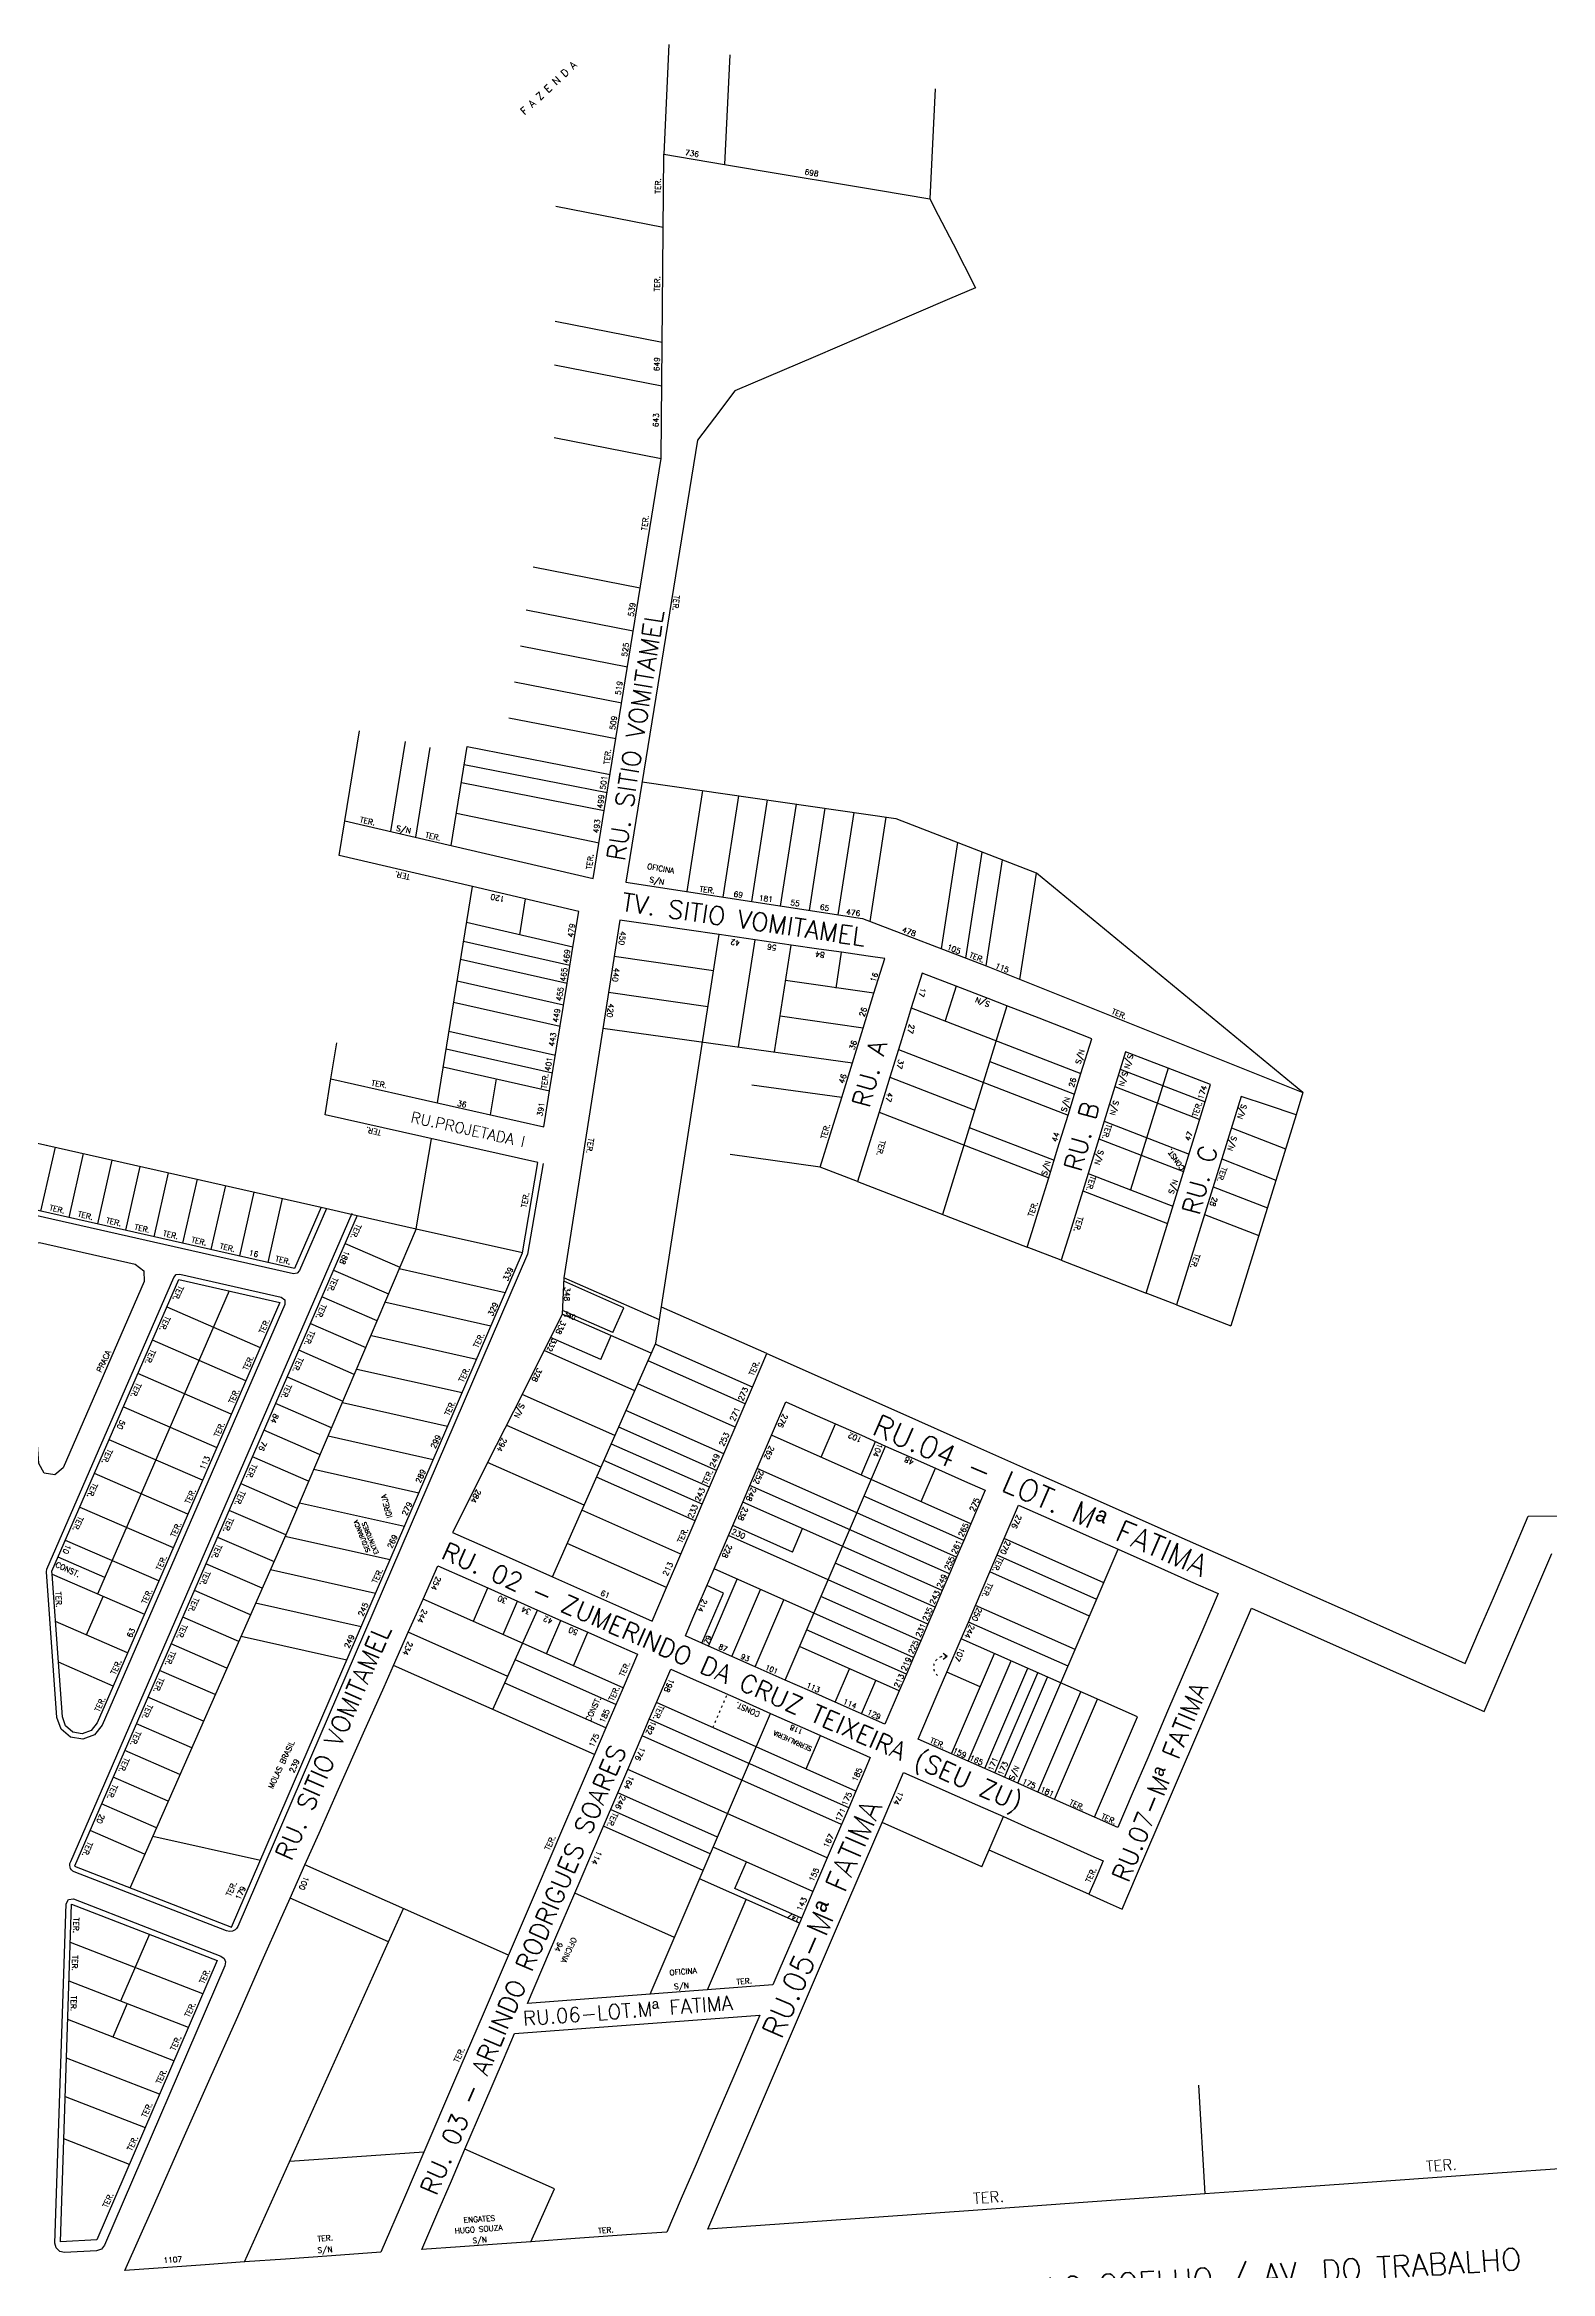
# Model space of a CAD drawing. Extents: x 714896 to 749292, y 8417558 to 8447149.
# Drawn here: x 739882 to 740296, y 8428000 to 8428612 of the extents above; entities that cross this region are included whole.
import ezdxf

# ---------------------------------------------------------------- set-up
doc = ezdxf.new("R2010")
doc.units = 0
doc.header["$MEASUREMENT"] = 0
doc.linetypes.add('ACAD_ISO03W100', pattern=[30, 12, -18])
for name, color, linetype in [('LOTE', 7, 'CONTINUOUS'), ('MEIO_FIO', 24, 'CONTINUOUS'), ('NUM-PORTA', 7, 'CONTINUOUS'), ('QUADRA', 6, 'CONTINUOUS'), ('TEXTO', 7, 'CONTINUOUS'), ('TEXTODERUA', 3, 'CONTINUOUS')]:
    doc.layers.add(name, color=color, linetype=linetype)
doc.styles.add('ROMANS', font='ROMANS.SHX', dxfattribs={"height": 1.5})

msp = doc.modelspace()

# ---------------------------------------------------------------- linework, layer by layer
at = {"layer": 'LOTE', "color": 7}
for p, q in [((740053.22, 8428612.13), (740051.83, 8428581.95)), ((740069.98, 8428609.34), (740068.59, 8428579.16)), ((740126.41, 8428599.93), (740125.02, 8428569.75)), ((740022.22, 8428567.7), (740051.66, 8428561.95)), ((740021.96, 8428536.06), (740051.4, 8428530.31)), ((740021.86, 8428524.06), (740051.3, 8428518.31)), ((740021.69, 8428504.06), (740051.14, 8428498.31)), ((740015.95, 8428468.52), (740045.39, 8428462.77)), ((740014.03, 8428456.67), (740043.48, 8428450.93)), ((740012.44, 8428446.8), (740041.88, 8428441.06)), ((740010.84, 8428436.93), (740040.29, 8428431.18)), ((740009.25, 8428427.06), (740038.69, 8428421.31)), ((739997.84, 8428419.1), (740037.1, 8428411.44)), ((739997.04, 8428414.16), (740036.3, 8428406.5)), ((739996.24, 8428409.23), (740035.5, 8428401.57)), ((739994.91, 8428400.85), (740034.07, 8428392.68)), ((739996.81, 8428365.6), (740026.08, 8428359)), ((739996.01, 8428360.66), (740025.28, 8428354.07)), ((739995.06, 8428354.74), (740024.32, 8428348.14)), ((739994.1, 8428348.82), (740023.36, 8428342.22)), ((739992.82, 8428340.92), (740022.09, 8428334.32)), ((739992.02, 8428335.98), (740021.29, 8428329.39)), ((739991.23, 8428331.05), (740020.49, 8428324.45)), ((739967.63, 8428290.21), (739983.8, 8428286.55)), ((739983.8, 8428286.55), (740013, 8428280)), ((739979.13, 8428275.59), (740008.29, 8428269.05)), ((739975.46, 8428266.34), (740004.33, 8428259.86)), ((739971.5, 8428257.16), (740000.37, 8428250.68)), ((739967.54, 8428247.97), (739996.41, 8428241.5)), ((739963.58, 8428238.79), (739992.46, 8428232.31)), ((739959.62, 8428229.61), (739988.5, 8428223.13)), ((739955.67, 8428220.42), (739984.54, 8428213.95)), ((739951.71, 8428211.24), (739980.58, 8428204.76)), ((739947.75, 8428202.06), (739976.62, 8428195.58)), ((739943.79, 8428192.87), (739972.67, 8428186.4)), ((739939.66, 8428183.73), (739968.71, 8428177.21)), ((739935.7, 8428174.55), (739964.75, 8428168.03)), ((739911.41, 8428119.57), (739941, 8428112.93)), ((740198.8, 8428051.12), (740200.53, 8428021.17))]:
    msp.add_line(p, q, dxfattribs=at)
for points in [[(739964.2, 8428398.74), (739968.19, 8428423.42)], [(739976.86, 8428395.79), (739980.85, 8428420.47)], [(739983.68, 8428394.2), (739987.66, 8428418.88)], [(739993.41, 8428391.92), (739997.84, 8428419.1)], [(740045.94, 8428409.45), (740115.61, 8428399.37)], [(740058.27, 8428379.23), (740062.58, 8428407.04)], [(740068.16, 8428377.71), (740072.48, 8428405.61)], [(740076.06, 8428376.49), (740080.4, 8428404.47)], [(740083.97, 8428375.27), (740088.32, 8428403.32)], [(740091.88, 8428374.06), (740096.24, 8428402.17)], [(740099.78, 8428372.84), (740104.15, 8428401.03)], [(740108.56, 8428371.01), (740113.02, 8428399.74)], [(740115.61, 8428399.37), (740154.21, 8428384.37)], [(740128.18, 8428363.51), (740132.71, 8428392.77)], [(740134.87, 8428360.95), (740139.39, 8428390.13)], [(740140.47, 8428358.81), (740144.99, 8428387.95)], [(740149.75, 8428355.1), (740154.28, 8428384.31)], [(740227.53, 8428323.99), (740154.28, 8428384.31)], [(739989.65, 8428321.17), (739999.25, 8428380.63)], [(740012.27, 8428367.35), (740013.86, 8428377.22)], [(740026.87, 8428363.94), (739997.66, 8428370.76)], [(740049.65, 8428255.09), (740067.06, 8428367.42)], [(740072.39, 8428336.54), (740076.95, 8428365.99)], [(740082.3, 8428335.16), (740086.85, 8428364.56)], [(740038.24, 8428361.49), (740065.53, 8428357.54)], [(740099.19, 8428352.74), (740100.71, 8428362.55)], [(740036.69, 8428351.61), (740063.99, 8428347.66)], [(740109.63, 8428351.28), (740085.34, 8428354.79)], [(740132.17, 8428353.25), (740129.22, 8428343.7)], [(740106.68, 8428341.72), (740083.83, 8428345.03)], [(740119.89, 8428347.31), (740166.52, 8428329.26)], [(740146.16, 8428347.84), (740128.45, 8428290.51)], [(740035.15, 8428341.74), (740103.73, 8428332.17)], [(739960.37, 8428327.77), (739961.96, 8428337.65)], [(740116.35, 8428335.84), (740162.98, 8428317.79)], [(740141.43, 8428332.55), (740164.75, 8428323.52)], [(740004.26, 8428317.88), (740005.86, 8428327.75)], [(740100.78, 8428322.61), (740076.02, 8428326.07)], [(740113.99, 8428328.2), (740137.3, 8428319.17)], [(740177.32, 8428330.42), (740200.63, 8428321.4)], [(740190.45, 8428330.69), (740180.13, 8428297.25)], [(740175.85, 8428325.65), (740199.16, 8428316.62)], [(740111.04, 8428318.64), (740157.67, 8428300.59)], [(740135.83, 8428314.39), (740159.14, 8428305.37)], [(740172.89, 8428316.09), (740196.21, 8428307.07)], [(740225.65, 8428317.88), (740207.72, 8428259.82)], [(740207.85, 8428314.33), (740222.77, 8428308.55)], [(739884.55, 8428308.98), (739880.59, 8428291.42)], [(739983.8, 8428286.55), (739988.02, 8428311.31)], [(740171.42, 8428311.31), (740194.73, 8428302.29)], [(739888.39, 8428289.66), (739892.36, 8428307.22)], [(739900.16, 8428305.45), (739896.19, 8428287.9)], [(739904, 8428286.13), (739907.96, 8428303.69)], [(739911.8, 8428284.37), (739915.77, 8428301.93)], [(740094.88, 8428303.5), (740070.12, 8428306.96)], [(740168.47, 8428301.76), (740191.78, 8428292.74)], [(740205.19, 8428305.73), (740220.11, 8428299.95)], [(739923.57, 8428300.16), (739919.6, 8428282.6)], [(739931.37, 8428298.4), (739927.41, 8428280.84)], [(739939.18, 8428296.63), (739935.21, 8428279.08)], [(740105.14, 8428299.53), (740151.77, 8428281.48)], [(740166.99, 8428296.98), (740190.31, 8428287.96)], [(740202.83, 8428298.09), (740217.75, 8428292.31)], [(739946.98, 8428294.87), (739943.01, 8428277.31)], [(740200.47, 8428290.44), (740215.39, 8428284.67)], [(739983.8, 8428286.55), (739947.98, 8428202.36), (739905.17, 8428105.44)], [(739964.28, 8428282.51), (739979.3, 8428275.98)], [(740161.09, 8428277.87), (740184.41, 8428268.85)], [(739961.09, 8428275.17), (739976.18, 8428268.62)], [(740040.84, 8428264.84), (740024.38, 8428272.1)], [(740050.64, 8428261.53), (740024.43, 8428273.1)], [(739932.45, 8428269.45), (739896.25, 8428186.12)], [(739915.28, 8428265.08), (739940.97, 8428253.92)], [(739973.05, 8428261.25), (739957.91, 8428267.83)], [(740037.82, 8428258.01), (740040.84, 8428264.84)], [(740080.17, 8428252.23), (740051.19, 8428265.02)], [(740192.8, 8428265.6), (740207.72, 8428259.82)], [(739954.72, 8428260.49), (739969.93, 8428253.89)], [(740048.42, 8428252.31), (740023.95, 8428263.11)], [(740037.82, 8428258.01), (740024, 8428264.11)], [(739936.98, 8428244.75), (739911.3, 8428255.91)], [(739966.8, 8428246.52), (739951.53, 8428253.15)], [(740043.87, 8428242.03), (740018.95, 8428253.06)], [(740034.52, 8428250.56), (740020.74, 8428256.66)], [(740021.23, 8428190.87), (740049.65, 8428255.09)], [(740034.52, 8428250.56), (740037.44, 8428257.16)], [(740076.23, 8428243.04), (740049.53, 8428254.82)], [(739933, 8428235.58), (739907.32, 8428246.73)], [(740074.26, 8428238.44), (740047.56, 8428250.22)], [(739948.35, 8428245.82), (739963.67, 8428239.16)], [(740038.42, 8428229.71), (740012.95, 8428240.98)], [(740071.5, 8428232.01), (740044.71, 8428243.87)], [(739903.33, 8428237.56), (739929.01, 8428226.41)], [(739960.54, 8428231.8), (739945.16, 8428238.48)], [(740068.35, 8428224.65), (740041.45, 8428236.56)], [(739925.11, 8428217.41), (739899.42, 8428228.56)], [(739957.28, 8428224.49), (739941.97, 8428231.14)], [(740034.58, 8428221.03), (740008.7, 8428232.48)], [(740066.38, 8428220.06), (740039.48, 8428231.97)], [(740136.27, 8428205.45), (740081.43, 8428229.79)], [(740095.14, 8428223.71), (740099.08, 8428232.9)], [(740106.11, 8428218.84), (740110.05, 8428228.03)], [(739954.2, 8428217.11), (739938.79, 8428223.8)], [(740029.93, 8428210.53), (740003.44, 8428222.26)], [(740062.44, 8428210.87), (740035.38, 8428222.84)], [(740064.41, 8428215.46), (740037.51, 8428227.37)], [(740085.22, 8428162.47), (740112.79, 8428226.81)], [(739921.05, 8428208.06), (739895.36, 8428219.22)], [(739935.6, 8428216.47), (739951.13, 8428209.72)], [(740060.47, 8428206.27), (740033.36, 8428218.28)], [(740130.36, 8428191.67), (740075.52, 8428216)], [(740132.33, 8428196.26), (740077.49, 8428220.6)], [(740122.56, 8428211.54), (740126.5, 8428220.73)], [(739891.38, 8428210.05), (739917.06, 8428198.89)], [(740128.39, 8428187.07), (740073.55, 8428211.41)], [(740134.3, 8428200.86), (740106.88, 8428213.03)], [(739947.98, 8428202.36), (739932.41, 8428209.13)], [(740056.53, 8428197.08), (740029.32, 8428209.15)], [(740087.25, 8428197.67), (740070.79, 8428204.97)], [(740087.25, 8428197.67), (740090, 8428204.11)], [(739913.08, 8428189.72), (739887.4, 8428200.87)], [(739929.22, 8428201.79), (739944.75, 8428195.05)], [(740052.59, 8428187.89), (740025.28, 8428200.01)], [(740124.45, 8428177.88), (740069.61, 8428202.22)], [(740172.83, 8428189.23), (740145.41, 8428201.4)], [(740149.2, 8428134.08), (740176.77, 8428198.42)], [(739883.76, 8428191.55), (739909.1, 8428180.55)], [(739898.25, 8428190.71), (739885.41, 8428196.29)], [(739941.51, 8428187.73), (739926.04, 8428194.45)], [(740120.52, 8428168.69), (740065.67, 8428193.02)], [(740126.42, 8428182.47), (740099, 8428194.64)], [(740168.9, 8428180.04), (740141.47, 8428192.21)], [(740170.86, 8428184.63), (740143.44, 8428196.8)], [(739893.22, 8428174.9), (739897.81, 8428185.45)], [(739938.28, 8428180.41), (739922.85, 8428187.11)], [(739999.52, 8428178.62), (740003.46, 8428187.81)], [(740062.36, 8428172.61), (740068.27, 8428186.4)], [(740068.27, 8428186.4), (740063.7, 8428188.43)], [(740064.19, 8428171.8), (740072.07, 8428190.18)], [(740070.59, 8428168.96), (740078.47, 8428187.35)], [(740122.49, 8428173.28), (740095.06, 8428185.45)], [(739935.04, 8428173.1), (739919.66, 8428179.78)], [(740040.66, 8428160.36), (739985.7, 8428184.75)], [(740004.88, 8428154.36), (740017.17, 8428181.72)], [(740007.75, 8428174.97), (740011.69, 8428184.16)], [(740076.99, 8428166.12), (740084.87, 8428184.51)], [(740164.96, 8428170.85), (740137.53, 8428183.01)], [(739904.51, 8428170), (739884.69, 8428178.61)], [(740008.98, 8428163.48), (739981.64, 8428175.61)], [(740019.63, 8428169.69), (740023.57, 8428178.88)], [(740027.04, 8428166.4), (740030.98, 8428175.6)], [(740118.55, 8428164.09), (740091.12, 8428176.26)], [(740182.04, 8428152.33), (740133.6, 8428173.82)], [(740162.99, 8428166.25), (740135.56, 8428178.42)], [(739900.53, 8428160.83), (739885.49, 8428167.36)], [(739931.81, 8428165.78), (739916.48, 8428172.44)], [(740038.69, 8428155.77), (740011.03, 8428168.04)], [(740116.58, 8428159.5), (740089.16, 8428171.66)], [(740130.92, 8428142.19), (740142.74, 8428169.77)], [(740135.49, 8428140.16), (740147.31, 8428167.74)], [(739928.58, 8428158.46), (739913.29, 8428165.1)], [(740032.77, 8428141.98), (739977.58, 8428166.47)], [(740035.93, 8428149.33), (740008.16, 8428161.66)], [(740098.93, 8428156.39), (740102.87, 8428165.58)], [(740106.24, 8428153.14), (740110.18, 8428162.33)], [(740138.8, 8428160.57), (740129.66, 8428164.63)], [(740140.06, 8428138.14), (740151.88, 8428165.71)], [(740142.8, 8428136.92), (740154.62, 8428164.49)], [(740145.54, 8428135.7), (740157.36, 8428163.28)], [(739925.34, 8428151.14), (739910.1, 8428157.76)], [(740104.68, 8428131.95), (740049.84, 8428156.29)], [(740154.68, 8428131.65), (740166.5, 8428159.22)], [(740159.25, 8428129.62), (740171.07, 8428157.19)], [(739922.11, 8428143.83), (739906.92, 8428150.43)], [(740102.71, 8428127.36), (740047.87, 8428151.69)], [(740048.11, 8428076.1), (740081.2, 8428153.31)], [(740170.22, 8428124.75), (740182.04, 8428152.33)], [(739918.87, 8428136.51), (739903.73, 8428143.09)], [(740100.74, 8428122.76), (740045.9, 8428147.1)], [(740090.97, 8428138.04), (740094.91, 8428147.23)], [(740096.8, 8428113.57), (740041.96, 8428137.91)], [(739915.64, 8428129.19), (739900.54, 8428135.75)], [(740066.62, 8428119.3), (740039.2, 8428131.47)], [(739912.4, 8428121.88), (739897.35, 8428128.41)], [(740064.65, 8428114.71), (740037.23, 8428126.88)], [(740139.27, 8428111.13), (740145.18, 8428124.92)], [(739909.17, 8428114.56), (739894.17, 8428121.07)], [(740062.68, 8428110.11), (740035.26, 8428122.28)], [(740139.27, 8428111.13), (740111.85, 8428123.3)], [(740009.16, 8428086.82), (739953.23, 8428111.63)], [(740092.86, 8428104.38), (740065.44, 8428116.55)], [(740071.43, 8428105.14), (740074.58, 8428112.49)], [(740168.66, 8428103.56), (740141.24, 8428115.73)], [(740089.12, 8428095.65), (740061.7, 8428107.82)], [(739936.66, 8428002.48), (739980.3, 8428099.63)], [(739976.2, 8428090.5), (739949.18, 8428102.49)], [(740054.81, 8428091.73), (740027.39, 8428103.9)], [(740063.88, 8428077.29), (740074.53, 8428102.12)], [(740089.71, 8428097.03), (740071.43, 8428105.14)], [(739925.17, 8428076.18), (739888.76, 8428090.31)], [(739910.47, 8428092.61), (739902.55, 8428074.23)], [(739921.2, 8428066.99), (739888.41, 8428079.72)], [(739917.24, 8428057.8), (739888.06, 8428069.13)], [(739904.41, 8428073.51), (739900.45, 8428064.32)], [(739913.28, 8428048.61), (739887.71, 8428058.54)], [(739887.36, 8428047.95), (739909.32, 8428039.42)], [(739904.97, 8428029.32), (739886.98, 8428036.3)], [(739985.95, 8428032.71), (739949.06, 8428030.1)], [(740021.85, 8428022.58), (739997.22, 8428033.51)], [(740015.33, 8428008.05), (740021.85, 8428022.58)]]:
    msp.add_lwpolyline(points, dxfattribs=at)
at = {"layer": 'LOTE'}
for points in [[(740129.73, 8428168.91), (740128.68, 8428169.78)], [(740129.73, 8428168.91), (740128.68, 8428168.12)]]:
    msp.add_lwpolyline(points, dxfattribs=at)
at = {"layer": 'LOTE', "color": 7, "linetype": 'ACAD_ISO03W100', "ltscale": 0.05}
msp.add_lwpolyline([(740065.38, 8428149.39), (740069.32, 8428158.59)], dxfattribs=at)
at = {"layer": 'LOTE', "linetype": 'ACAD_ISO03W100', "ltscale": 0.05}
msp.add_arc((740128.98, 8428166.02), 2.98, 75.53027, 241.84451, dxfattribs=at)
at = {"layer": 'MEIO_FIO', "ltscale": 0.2}
for points in [[(739959.19, 8428292.11), (739951.78, 8428275.05), (739951.07, 8428274.3), (739950.07, 8428274.18), (739802.63, 8428307.5), (739801.57, 8428307.36), (739800.88, 8428306.55)], [(740018.69, 8428304.48), (740014.44, 8428279.52), (739934.79, 8428094.72), (739934.45, 8428094.18), (739934.04, 8428093.8), (739933.35, 8428093.44), (739932.51, 8428093.32), (739931.64, 8428093.52), (739889.8, 8428109.75), (739889.45, 8428109.95), (739889.07, 8428110.29), (739888.84, 8428110.63), (739888.67, 8428111.05), (739888.59, 8428111.58), (739888.64, 8428112.03), (739888.85, 8428112.58), (739966.25, 8428290.8)], [(739918.88, 8428274.05), (739946.68, 8428267.77), (739947.69, 8428266.97), (739947.72, 8428265.71), (739897.5, 8428150.09), (739895.36, 8428147.43), (739892.17, 8428146.21), (739888.8, 8428146.79), (739886.19, 8428148.99), (739885.06, 8428152.22), (739882.21, 8428192.27), (739882.33, 8428192.97), (739917.17, 8428273.19), (739917.87, 8428273.93), (739918.88, 8428274.05)], [(739889.65, 8428102.3), (739930.14, 8428086.59), (739931, 8428085.95), (739931.4, 8428084.96), (739931.25, 8428083.93), (739898.13, 8428007.08), (739897.28, 8428006.03), (739895.97, 8428005.57), (739887.17, 8428005.09), (739885.84, 8428005.38), (739884.86, 8428006.34), (739884.53, 8428007.66), (739887.61, 8428100.95), (739888.29, 8428102.16), (739889.65, 8428102.3)]]:
    msp.add_lwpolyline(points, dxfattribs=at)
at = {"layer": 'QUADRA'}
for points in [[(739806.52, 8428326.62), (739957.7, 8428292.45), (739967.63, 8428290.21), (739889.93, 8428111.31), (739933.09, 8428094.56), (740012.99, 8428279.95), (740017.22, 8428304.73), (739958.77, 8428317.9), (739958.77, 8428317.9), (739960.37, 8428327.77), (740018.9, 8428314.58), (740020.49, 8428324.45), (740025.28, 8428354.07), (740026.87, 8428363.94), (740028.47, 8428373.81), (739999.25, 8428380.63), (739962.65, 8428389.17), (739962.65, 8428389.17), (739964.2, 8428398.74), (740032.47, 8428382.81), (740051.14, 8428498.31), (740051.83, 8428581.95), (740068.59, 8428579.16), (740084.35, 8428576.53), (740102.04, 8428573.58), (740110.91, 8428572.1), (740125.02, 8428569.75), (740127.3, 8428565.26), (740131.35, 8428557.34), (740137.52, 8428545.24), (740130.4, 8428542.19), (740111.45, 8428534.06), (740093.54, 8428526.39), (740071.34, 8428516.88), (740065.77, 8428509.5), (740061.11, 8428503.34), (740041.47, 8428381.81), (740106.47, 8428371.81), (740140.47, 8428358.81), (740227.53, 8428323.99), (740225.65, 8428317.88), (740217.8, 8428320.5), (740210.5, 8428322.93), (740192.8, 8428265.6), (740184.41, 8428268.85), (740202.11, 8428326.18), (740190.45, 8428330.69), (740185.45, 8428332.62), (740178.8, 8428335.2), (740177.32, 8428330.42), (740175.85, 8428325.65), (740172.89, 8428316.09), (740171.42, 8428311.31), (740168.47, 8428301.76), (740166.99, 8428296.98), (740165.72, 8428292.86), (740163.51, 8428285.7), (740161.09, 8428277.87), (740151.77, 8428281.48), (740153.09, 8428285.77), (740155.23, 8428292.71), (740157.67, 8428300.59), (740160.11, 8428308.5), (740162.98, 8428317.79), (740164.75, 8428323.52), (740166.52, 8428329.26), (740169.47, 8428338.81), (740163.5, 8428341.12), (740154.99, 8428344.42), (740146.16, 8428347.84), (740140.97, 8428349.84), (740132.17, 8428353.25), (740122.84, 8428356.86), (740119.89, 8428347.31), (740118.84, 8428343.92), (740116.81, 8428337.34), (740113.99, 8428328.2), (740111.04, 8428318.64), (740108.96, 8428311.9), (740105.14, 8428299.53), (740094.88, 8428303.5), (740097.71, 8428312.67), (740100.78, 8428322.61), (740103.73, 8428332.17), (740106.68, 8428341.72), (740109.63, 8428351.28), (740112.58, 8428360.83), (740108.07, 8428361.49), (740100.71, 8428362.55), (740094.47, 8428363.45), (740086.85, 8428364.56), (740076.95, 8428365.99), (740067.06, 8428367.42), (740058.21, 8428368.7), (740047.51, 8428370.25), (740039.78, 8428371.37), (740039.78, 8428371.37), (740024.43, 8428273.1), (740023.95, 8428263.11), (740012.95, 8428240.98), (740003.44, 8428222.26), (739997.97, 8428211.38), (739993.81, 8428203.03), (740002.76, 8428199.06), (740012.87, 8428194.58), (740021.23, 8428190.87), (740031.14, 8428186.47), (740041.07, 8428182.06), (740048.65, 8428178.7), (740052.59, 8428187.89), (740056.53, 8428197.08), (740060.47, 8428206.27), (740062.44, 8428210.87), (740068.35, 8428224.65), (740072.29, 8428233.85), (740076.23, 8428243.04), (740076.23, 8428243.04), (740080.17, 8428252.23), (740095.7, 8428245.34), (740116.74, 8428236), (740136.42, 8428227.27), (740155.42, 8428218.84), (740171.79, 8428211.57), (740193.41, 8428201.98), (740211.06, 8428194.14), (740227.63, 8428186.79), (740240.84, 8428180.93), (740255.58, 8428174.39), (740265.19, 8428170.12), (740272.12, 8428167.05), (740276.07, 8428176.27), (740279.85, 8428185.09), (740284.92, 8428196.92), (740289.45, 8428207.5), (740339.31, 8428207.81)], [(740299.39, 8428028.17), (740280.98, 8428026.86), (740249.09, 8428024.61), (740224.49, 8428022.86), (740200.53, 8428021.17), (740168.38, 8428018.89), (740136.92, 8428016.66), (740104.42, 8428014.36), (740078.44, 8428012.52), (740063.94, 8428011.5), (740079.83, 8428048.59), (740100.18, 8428096.07), (740111.85, 8428123.3), (740117.76, 8428137.09), (740126.93, 8428133.02), (740138.07, 8428128.08), (740145.18, 8428124.92), (740152.1, 8428121.85), (740159.85, 8428118.41), (740170.09, 8428113.87), (740172.6, 8428112.75), (740170.66, 8428108.22), (740168.66, 8428103.56), (740173.75, 8428101.3), (740177.81, 8428099.5), (740181.74, 8428108.7), (740190.56, 8428129.18), (740201.39, 8428154.4), (740213.34, 8428182.2), (740241.59, 8428169.66), (740277.32, 8428153.8), (740284.93, 8428171.57), (740295.94, 8428197.25)]]:
    msp.add_lwpolyline(points, dxfattribs=at)
for points in [[(739950.4, 8428275.64), (739800.37, 8428309.55), (739806.52, 8428326.62), (739957.7, 8428292.45), (739950.4, 8428275.64)], [(739880.1, 8428221.98), (739876.03, 8428279.11), (739877.27, 8428282.04), (739880.29, 8428282.77), (739906.59, 8428276.83), (739908.93, 8428275.02), (739909.03, 8428272.02), (739886.8, 8428220.83), (739884.53, 8428218.85), (739881.59, 8428219.35), (739880.1, 8428221.98)], [(739918.55, 8428272.59), (739946.34, 8428266.31), (739900.53, 8428160.83), (739896.13, 8428150.69), (739894.49, 8428148.64), (739892.02, 8428147.71), (739889.44, 8428148.15), (739887.43, 8428149.84), (739886.56, 8428152.33), (739885.49, 8428167.36), (739883.76, 8428191.55), (739883.71, 8428192.37), (739918.55, 8428272.59)], [(740140.21, 8428214.64), (740136.27, 8428205.45), (740134.3, 8428200.86), (740132.33, 8428196.26), (740130.36, 8428191.67), (740128.39, 8428187.07), (740126.42, 8428182.47), (740124.45, 8428177.88), (740122.49, 8428173.28), (740120.52, 8428168.69), (740118.55, 8428164.09), (740116.58, 8428159.5), (740112.64, 8428150.3), (740098.93, 8428156.39), (740091.96, 8428159.48), (740085.22, 8428162.47), (740076.99, 8428166.12), (740070.59, 8428168.96), (740064.19, 8428171.8), (740057.79, 8428174.64), (740059.88, 8428179.5), (740063.33, 8428187.57), (740065.67, 8428193.02), (740069.61, 8428202.22), (740070.79, 8428204.97), (740073.55, 8428211.41), (740075.52, 8428216), (740077.49, 8428220.6), (740081.43, 8428229.79), (740085.37, 8428238.98), (740092.56, 8428235.79), (740099.08, 8428232.9), (740106.16, 8428229.76), (740112.79, 8428226.81), (740119.27, 8428223.94), (740126.5, 8428220.73), (740134.54, 8428217.16), (740140.21, 8428214.64)], [(740176.62, 8428121.91), (740170.22, 8428124.75), (740159.25, 8428129.62), (740154.68, 8428131.65), (740149.2, 8428134.08), (740140.06, 8428138.14), (740135.49, 8428140.16), (740130.92, 8428142.19), (740121.78, 8428146.25), (740124.64, 8428152.93), (740127.58, 8428159.78), (740129.66, 8428164.63), (740133.6, 8428173.82), (740135.56, 8428178.42), (740137.53, 8428183.01), (740141.47, 8428192.21), (740145.41, 8428201.4), (740149.35, 8428210.59), (740158.55, 8428206.51), (740168.81, 8428201.95), (740176.77, 8428198.42), (740186.85, 8428193.95), (740196.66, 8428189.6), (740204.19, 8428186.25), (740199.97, 8428176.4), (740196.36, 8428167.96), (740190.33, 8428153.9), (740184.85, 8428141.12), (740180.61, 8428131.22), (740176.62, 8428121.91)], [(739889.11, 8428100.9), (739929.13, 8428085.37), (739896.03, 8428008.58), (739886.04, 8428008.03), (739889.11, 8428100.9)]]:
    msp.add_lwpolyline(points, close=True, dxfattribs=at)
at = {"layer": 'QUADRA', "color": 6}
for points in [[(739974.13, 8428005.14), (739960.52, 8428004.17), (739947.9, 8428003.28), (739936.66, 8428002.48), (739925.8, 8428001.71), (739915.53, 8428000.99), (739903.74, 8428000.15), (739911.6, 8428017.85), (739919.81, 8428036.33), (739927.19, 8428052.98), (739934.38, 8428069.16), (739941.88, 8428086.06), (739946.36, 8428096.15), (739949.18, 8428102.49), (739953.23, 8428111.63), (739957.12, 8428120.39), (739962.47, 8428132.44), (739969.36, 8428147.96), (739974.98, 8428160.62), (739977.58, 8428166.47), (739981.64, 8428175.61), (739985.7, 8428184.75), (739989.75, 8428193.89), (739998.06, 8428190.21), (740003.46, 8428187.81), (740011.69, 8428184.16), (740017.17, 8428181.72), (740023.57, 8428178.88), (740030.98, 8428175.6), (740037.91, 8428172.52), (740044.6, 8428169.56), (740040.66, 8428160.36), (740035.93, 8428149.33), (740032.77, 8428141.98), (740024.31, 8428122.22), (740016.74, 8428104.57), (740009.06, 8428086.63), (740002.18, 8428070.57), (739994.38, 8428052.39), (739985.95, 8428032.71), (739980.58, 8428020.18), (739974.13, 8428005.14)], [(740014.39, 8428073.57), (740020.46, 8428087.74), (740027.39, 8428103.9), (740028.84, 8428107.29), (740035.26, 8428122.28), (740039.2, 8428131.47), (740041.96, 8428137.91), (740045.9, 8428147.1), (740047.87, 8428151.69), (740049.84, 8428156.29), (740053.78, 8428165.48), (740059.95, 8428162.74), (740067.04, 8428159.59), (740073.32, 8428156.81), (740081.2, 8428153.31), (740085.78, 8428151.28), (740090.59, 8428149.15), (740094.91, 8428147.23), (740099.23, 8428145.31), (740104.69, 8428142.89), (740108.62, 8428141.14), (740106.4, 8428135.96), (740104.68, 8428131.95), (740102.71, 8428127.36), (740100.74, 8428122.76), (740096.8, 8428113.57), (740092.86, 8428104.38), (740089.12, 8428095.65), (740083.77, 8428083.16), (740081.83, 8428078.64), (740014.39, 8428073.57)], [(740078.29, 8428070.37), (740076.27, 8428065.66), (740071.07, 8428053.54), (740066.46, 8428042.76), (740060.72, 8428029.37), (740056.66, 8428019.91), (740052.72, 8428010.7), (740052.72, 8428010.7), (740041.57, 8428009.91), (740035.19, 8428009.46), (740027.46, 8428008.91), (740015.33, 8428008.05), (740006.02, 8428007.39), (739995.9, 8428006.68), (739985.4, 8428005.93), (739989.77, 8428016.14), (739993.49, 8428024.82), (739997.22, 8428033.51), (740002.4, 8428045.59), (740007.79, 8428058.17), (740010.84, 8428065.29), (740078.29, 8428070.37)]]:
    msp.add_lwpolyline(points, close=True, dxfattribs=at)

# ---------------------------------------------------------------- texts
at = {"layer": 'NUM-PORTA', "color": 7, "style": 'ROMANS'}
for s, height, rotation, p in [('736', 1.5, 350.7256, (740057.57, 8428581.78)), ('698', 1.5, 350.7256, (740090.48, 8428576.44)), ('649', 1.5, 88.19527, (740050.65, 8428522.29)), ('643', 1.5, 88.19527, (740050.38, 8428506.91)), ('539', 1.5, 81.63582, (740043.53, 8428454.78)), ('525', 1.5, 81.63582, (740041.75, 8428443.76)), ('519', 1.5, 81.63582, (740040, 8428433.21)), ('509', 1.5, 81.63582, (740038.45, 8428423.65)), ('501', 1.5, 81.63582, (740035.79, 8428407.18)), ('S/N', 1.5, 348.57416, (740047.8, 8428381.9)), ('120', 1.5, 168.21294, (740008.21, 8428377.81)), ('69', 1.5, 353.06205, (740070.97, 8428377.86)), ('181', 1.5, 353.06205, (740077.92, 8428376.79)), ('55', 1.5, 351.00956, (740086.58, 8428375.56)), ('65', 1.5, 351.00956, (740094.66, 8428374.31)), ('476', 1.5, 353.06205, (740101.92, 8428372.95)), ('478', 1.5, 340.61244, (740117.21, 8428368.16)), ('450', 1.5, 263.06205, (740039.92, 8428368.45)), ('42', 1.5, 171, (740072.88, 8428365.8)), ('56', 1.5, 171, (740082.93, 8428364.49)), ('84', 1.5, 171, (740096.18, 8428362.47)), ('105', 1.5, 338.46979, (740129.53, 8428363.44)), ('440', 1.5, 263.06205, (740038.18, 8428358.35)), ('16', 1.5, 71.03088, (740109.97, 8428354.24)), ('115', 1.5, 338.46979, (740142.78, 8428358.29)), ('17', 1.5, 256.25951, (740122.45, 8428352.96)), ('420', 1.5, 262.10546, (740036.71, 8428348.58)), ('26', 1.5, 71.68401, (740106.93, 8428344.71)), ('S/N', 1.5, 159.25402, (740141.66, 8428348.85)), ('36', 1.5, 72.16825, (740104.22, 8428335.61)), ('27', 1.5, 256.25951, (740119.37, 8428342.91)), ('37', 1.5, 256.25951, (740116.38, 8428333.21)), ('46', 1.5, 72.16825, (740101.36, 8428326.34)), ('47', 1.5, 256.68878, (740113.38, 8428324.15)), ('348', 1.5, 267.75986, (740024.61, 8428270.53)), ('338', 1.5, 245, (740023.69, 8428261.45)), ('340', 1.3, 336.84548, (740024.22, 8428262.73)), ('332', 1.4, 245, (740021.21, 8428256.47)), ('328', 1.5, 245, (740017.14, 8428248.4)), ('273', 1.5, 65.91997, (740073.56, 8428239.05)), ('S/N', 1.5, 245, (740012.35, 8428238.71)), ('271', 1.5, 64.73827, (740071.26, 8428233.49)), ('276', 1.5, 245.16945, (740084.69, 8428235.8)), ('294', 1.5, 245, (740007.47, 8428229.21)), ('253', 1.5, 64.73827, (740068.32, 8428226.61)), ('102', 1.5, 156.73421, (740106.45, 8428229.08)), ('249', 1.5, 65.91997, (740065.73, 8428220.78)), ('262', 1.5, 245.16945, (740080.95, 8428227.04)), ('104', 1.5, 246.73421, (740110.72, 8428227.73)), ('252', 1.5, 245.16945, (740078.05, 8428220.27)), ('284', 1.5, 242.12282, (740000.44, 8428215.07)), ('233', 1.5, 65.91997, (740059.74, 8428206.8)), ('243', 1.5, 65.91997, (740061.71, 8428211.41)), ('238', 1.5, 245.16945, (740073.77, 8428210.23)), ('248', 1.5, 245.16945, (740075.99, 8428215.59)), ('275', 1.5, 65.10767, (740137.15, 8428208.65)), ('230', 1.5, 335.95554, (740070.31, 8428202.77)), ('228', 1.5, 245.16945, (740069.37, 8428199.94)), ('261', 1.5, 65.10767, (740132.18, 8428197.04)), ('213', 1.5, 63.88372, (740052.81, 8428190.98)), ('249', 1.5, 65.10767, (740128.15, 8428187.65)), ('255', 1.5, 65.10767, (740130.24, 8428192.54)), ('254', 1.5, 245, (739989.39, 8428191.13)), ('30', 1.5, 157.17891, (740008.95, 8428184.78)), ('61', 1.5, 336.62577, (740034.26, 8428185.88)), ('243', 1.5, 65.10767, (740126.2, 8428183.12)), ('244', 1.5, 245, (739985.58, 8428182.14)), ('34', 1.5, 157.17891, (740015.47, 8428181.78)), ('42', 1.5, 157.17891, (740021.49, 8428179.19)), ('214', 1.4, 245.16945, (740062.59, 8428184.85)), ('235', 1.5, 65.10767, (740124.24, 8428178.54)), ('234', 1.5, 245, (739981.62, 8428173.22)), ('50', 1.5, 157.17891, (740028.46, 8428176.1)), ('79', 1.4, 67.04204, (740064.09, 8428172.18)), ('225', 1.5, 65.10767, (740120.34, 8428169.46)), ('231', 1.5, 65.10767, (740122.33, 8428174.1)), ('87', 1.4, 337.04204, (740066.77, 8428171.15)), ('93', 1.4, 337.04204, (740072.84, 8428168.46)), ('219', 1.5, 65.10767, (740118.36, 8428164.83)), ('101', 1.4, 337.04204, (740079.59, 8428165.46)), ('113', 1.5, 336.05528, (740090.85, 8428160.52)), ('213', 1.5, 65.10767, (740116.38, 8428160.23)), ('114', 1.5, 336.05528, (740100.95, 8428156.04)), ('129', 1.5, 336.05528, (740107.58, 8428153.09)), ('174', 1.5, 245, (740116.45, 8428132.04)), ('100', 1.5, 247.0846, (739953.04, 8428108.69)), ('S/N', 1.434, 4.59568, (739999.37, 8428007.64, -272.47)), ('1107', 1.5, 4.14115, (739914.41, 8428002.16))]:
    msp.add_text(s, height=height, rotation=rotation, dxfattribs=at).set_placement(p)
at = {"layer": 'NUM-PORTA', "style": 'ROMANS'}
for s, height, rotation, p in [('499', 1.5, 82.88036, (740035.04, 8428402.03)), ('S/N', 1.5, 347.4593, (739978.17, 8428396.02)), ('493', 1.5, 82.88036, (740033.94, 8428395.2)), ('479', 1.5, 82.88036, (740026.99, 8428366.59)), ('469', 1.5, 82.88036, (740025.68, 8428359.46)), ('465', 1.5, 82.88036, (740024.9, 8428354.44)), ('455', 1.5, 80.77033, (740023.75, 8428349.05)), ('449', 1.5, 80.77033, (740022.8, 8428343.17)), ('443', 1.5, 80.77033, (740021.73, 8428336.56)), ('401', 1.5, 80.77033, (740020.64, 8428329.8)), ('S/N', 1.5, 73.96374, (740166.38, 8428331.66)), ('S/N', 1.5, 253.11753, (740179.5, 8428334.72)), ('26', 1.5, 73.47664, (740164.53, 8428325.33)), ('S/N', 1.5, 253.11753, (740178.03, 8428329.93)), ('36', 1.5, 347.88036, (739994.96, 8428320.38)), ('391', 1.5, 80.77033, (740018.48, 8428317.37)), ('S/N', 1.5, 73.47664, (740162.44, 8428318.54)), ('S/N', 1.5, 253.11753, (740175.56, 8428321.96)), ('174', 1.5, 70.8453, (740199.96, 8428321.96)), ('S/N', 1.5, 250.8453, (740210.72, 8428320.95)), ('44', 1.5, 73.47664, (740159.9, 8428310.33)), ('S/N', 1.5, 253.11753, (740171.38, 8428308.37)), ('47', 1.5, 70.8453, (740196.45, 8428310.58)), ('S/N', 1.5, 250.8453, (740208.01, 8428312.18)), ('S/N', 1.5, 73.47664, (740157.04, 8428301.05)), ('S/N', 1.5, 70.8453, (740191.91, 8428295.9)), ('28', 1.5, 250.24246, (740202.73, 8428295.45)), ('16', 1.5, 346.63688, (739937.72, 8428279.3)), ('188', 1.5, 246.21095, (739964.22, 8428280.71)), ('339', 1.5, 65, (740008.95, 8428272.03)), ('329', 1.5, 65, (740004.8, 8428262.38)), ('84', 1.5, 246.21095, (739944.74, 8428235.85)), ('50', 1.5, 245.48063, (739902.54, 8428234.15)), ('299', 1.5, 65, (739989.05, 8428225.96)), ('113', 1.5, 65.48063, (739925.63, 8428220.11)), ('76', 1.5, 246.21095, (739941.44, 8428228.25)), ('48', 1.5, 156.79277, (740120.75, 8428222.92)), ('289', 1.5, 65, (739984.92, 8428216.48)), ('279', 1.5, 65, (739981.17, 8428207.52)), ('265', 1.5, 65.10767, (740134.08, 8428201.69)), ('276', 1.5, 245.58691, (740148.93, 8428208.08)), ('10', 1.5, 245.48063, (739887.67, 8428199.91)), ('269', 1.5, 65, (739977.15, 8428198.52)), ('270', 1.5, 245.58691, (740145.87, 8428200.93)), ('245', 1.5, 65, (739969.12, 8428179.85)), ('250', 1.5, 245.58691, (740138.03, 8428182.62)), ('63', 1.5, 65.48063, (739905.59, 8428173.97)), ('249', 1.5, 65, (739965.3, 8428171.06)), ('244', 1.5, 245.58691, (740136, 8428177.89)), ('107', 1.5, 245.58691, (740133.29, 8428171.57)), ('198', 1.5, 245, (740053.46, 8428163.01)), ('185', 1.5, 65, (740035.46, 8428150.57)), ('182', 1.5, 245, (740048.48, 8428151.4)), ('118', 1.4, 156, (740090.2, 8428148.77)), ('175', 1.5, 65, (740032.56, 8428143.81)), ('176', 1.5, 245, (740045.48, 8428144.23)), ('159', 1.5, 336.07075, (740131.13, 8428142.54)), ('239', 1.5, 65, (739950.17, 8428136.82)), ('185', 1.5, 65, (740104.88, 8428134.4, -37.83)), ('165', 1.5, 336.07075, (740135.7, 8428140.51)), ('171', 1.5, 66.07075, (740142.26, 8428137.31)), ('173', 1.5, 66.07075, (740144.96, 8428136.11)), ('S/N', 1.5, 66.07075, (740148.01, 8428134.75)), ('246', 1.5, 245, (740040.08, 8428130.91)), ('164', 1.5, 245, (740042.42, 8428136.35)), ('175', 1.5, 65, (740102.03, 8428127.76, -37.83)), ('175', 1.5, 336.07075, (740150.2, 8428134.08)), ('181', 1.5, 336.07075, (740155.18, 8428131.87)), ('20', 1.5, 246.21095, (739896.92, 8428125.76)), ('171', 1.5, 65, (740100.27, 8428123.37, -37.83)), ('167', 1.5, 65, (740097, 8428116.2, -37.83)), ('114', 1.5, 245, (740033.55, 8428115.66)), ('179', 1.5, 65, (739935.43, 8428101.87)), ('155', 1.5, 65, (740093.02, 8428106.9, -37.83)), ('143', 1.5, 65, (740089.68, 8428098.8, -37.83)), ('147', 1.3, 155, (740089.38, 8428097.03, -37.83)), ('94', 1.5, 245, (740022.8, 8428090.54)), ('S/N', 1.5, 4.6403, (740054.73, 8428077.45, -37.83)), ('S/N', 1.5, 4.14115, (739956.74, 8428004.94))]:
    msp.add_text(s, height=height, rotation=rotation, dxfattribs=at).set_placement(p)
at = {"layer": 'TEXTO', "style": 'ROMANS'}
for s, height, rotation, p in [('F A Z E N D A', 2, 43.04116, (740013.61, 8428592.67)), ('TER.', 1.5, 88.42098, (740050.95, 8428571.1)), ('TER.', 1.5, 88.42098, (740050.73, 8428544.21)), ('TER.', 1.5, 82.88036, (740047.21, 8428478.42)), ('TER.', 1.5, 263.97087, (740054.7, 8428460.81)), ('TER.', 1.5, 82.88036, (740036.85, 8428414.17)), ('TER.', 1.5, 347.4593, (739968.23, 8428398.34)), ('TER.', 1.5, 347.4593, (739986.22, 8428394.14)), ('TER.', 1.5, 82.88036, (740032.05, 8428385.27)), ('TER.', 1.5, 337.69196, (740135.68, 8428361.25)), ('TER.', 1.5, 337.69196, (740174.8, 8428345.72)), ('TER.', 1.5, 349.72478, (739971.43, 8428325.98)), ('TER.', 1.5, 82.88036, (740019.67, 8428324.95)), ('TER.', 1.5, 70.8453, (740198.48, 8428317.18)), ('TER.', 1.5, 166.67418, (739974.32, 8428313.61)), ('TER.', 1.5, 73.96275, (740096.42, 8428311.1)), ('TER.', 1.5, 253.11753, (740173.56, 8428315.47)), ('TER.', 1.5, 261.52696, (740031.17, 8428311.57)), ('TER.', 1.5, 255.20342, (740111.35, 8428310.94)), ('CONST.', 1.4, 124.76952, (740195.08, 8428303.22)), ('TER.', 1.5, 250.24246, (740205.27, 8428303.69)), ('TER.', 1.5, 79.72478, (740014.14, 8428292.22)), ('TER.', 1.5, 253.11753, (740169.16, 8428301.19)), ('TER.', 1.5, 346.63688, (739882.88, 8428291.69)), ('TER.', 1.5, 346.63688, (739890.69, 8428289.93)), ('TER.', 1.5, 346.63688, (739898.49, 8428288.17)), ('TER.', 1.5, 70.8453, (740153.33, 8428289.71)), ('TER.', 1.5, 253.11753, (740165.72, 8428290.04)), ('TER.', 1.5, 346.63688, (739906.29, 8428286.4)), ('TER.', 1.5, 346.63688, (739914.1, 8428284.64)), ('TER.', 1.5, 346.63688, (739921.9, 8428282.87)), ('TER.', 1.5, 246.21095, (739967.4, 8428288.01)), ('TER.', 1.5, 346.63688, (739929.7, 8428281.11)), ('TER.', 1.5, 346.63688, (739944.97, 8428277.66)), ('TER.', 1.5, 250.24246, (740197.93, 8428279.9)), ('TER.', 1.5, 246.21095, (739961.03, 8428273.35)), ('TER.', 1.5, 245.48063, (739918.58, 8428271.07)), ('TER.', 1.5, 246.21095, (739957.84, 8428266.01)), ('TER.', 1.5, 245.48063, (739914.93, 8428262.68)), ('TER.', 1.5, 65.48063, (739941.9, 8428257.56)), ('PRACA', 1.5, 64.61186, (739897.24, 8428246.93)), ('TER.', 1.5, 245.48063, (739910.95, 8428253.51)), ('TER.', 1.5, 246.21095, (739954.65, 8428258.68)), ('TER.', 1.5, 65, (740000.83, 8428253.64)), ('TER.', 1.5, 65.48063, (739937.51, 8428247.45)), ('TER.', 1.5, 246.21095, (739951.47, 8428251.34)), ('TER.', 1.5, 65, (739996.8, 8428244.21)), ('TER.', 1.5, 245.48063, (739906.97, 8428244.34)), ('TER.', 1.5, 65.48063, (739933.53, 8428238.28)), ('TER.', 1.5, 246.21095, (739948.28, 8428244)), ('TER.', 1.5, 65, (739992.88, 8428235)), ('TER.', 1.5, 65.48063, (739929.54, 8428229.11)), ('TER.', 1.5, 245.48063, (739899.08, 8428226.16)), ('TER.', 1.5, 245.48063, (739895.02, 8428216.82)), ('TER.', 1.5, 246.21095, (739938.72, 8428221.99)), ('TER.', 1.5, 65.50555, (740063.72, 8428216.04)), ('TER.', 1.5, 65.48063, (739921.58, 8428210.77)), ('TER.', 1.5, 246.21095, (739935.53, 8428214.65)), ('IGREJA', 1.5, 104.93513, (739977.26, 8428207.24)), ('TER.', 1.5, 245.48063, (739891.03, 8428207.65)), ('TER.', 1.5, 65.48063, (739917.59, 8428201.59)), ('TER.', 1.5, 246.21095, (739932.35, 8428207.31)), ('SEGURANCA', 1.2, 112.21869, (739971.21, 8428197.92)), ('EXTINTORES', 1.2, 112.21869, (739973.52, 8428197.38)), ('TER.', 1.5, 65.50555, (740056.84, 8428199.98)), ('TER.', 1.5, 246.21095, (739929.16, 8428199.97)), ('CONST.', 1.5, 335.48063, (739884.49, 8428193.68)), ('TER.', 1.5, 65.48063, (739913.61, 8428192.42)), ('TER.', 1.5, 246.21095, (739925.97, 8428192.64)), ('TER.', 1.5, 65, (739972.97, 8428188.9)), ('TER.', 1.5, 245.58691, (740143.84, 8428196.42)), ('TER.', 1.5, 273.29907, (739884.67, 8428186.67)), ('TER.', 1.5, 65.48063, (739909.62, 8428183.25)), ('TER.', 1.5, 245.58691, (740140.98, 8428189.37)), ('TER.', 1.5, 246.21095, (739922.78, 8428185.3)), ('TER.', 1.5, 246.21095, (739919.6, 8428177.96)), ('TER.', 1.5, 65.48063, (739901.17, 8428163.78)), ('TER.', 1.5, 246.21095, (739916.41, 8428170.62)), ('TER.', 1.5, 65, (740040.9, 8428163.27)), ('TER.', 1.5, 246.21095, (739913.22, 8428163.28)), ('TER.', 1.5, 65.48063, (739896.73, 8428153.56)), ('TER.', 1.5, 246.21095, (739910.04, 8428155.95)), ('CONST.', 1.5, 65, (740031.66, 8428150.95)), ('TER.', 1.5, 65, (740038.01, 8428156.53)), ('TER.', 1.5, 245, (740050.61, 8428155.71)), ('CONST.', 1.5, 156, (740078.48, 8428153.59)), ('SERRALHERIA', 1.3, 156, (740092.72, 8428144.01)), ('TER.', 1.5, 246.21095, (739906.85, 8428148.61)), ('MOLAS BRASIL', 1.5, 65, (739944.39, 8428132.41)), ('TER.', 1.5, 336.07075, (740124.86, 8428145.33)), ('TER.', 1.5, 246.21095, (739903.66, 8428141.27)), ('TER.', 1.5, 246.21095, (739900.48, 8428133.93)), ('TER.', 1.5, 245, (740037.96, 8428126.19)), ('TER.', 1.5, 336.07075, (740163.2, 8428128.31)), ('TER.', 1.5, 336.07075, (740171.93, 8428124.44)), ('TER.', 1.5, 246.21095, (739893.63, 8428118.18)), ('TER.', 1.5, 65, (740020.42, 8428115.48)), ('TER.', 1.5, 65, (739932.83, 8428102.83)), ('TER.', 1.5, 65, (740169.05, 8428106.61)), ('TER.', 1.5, 268.86407, (739889.64, 8428097.16)), ('OFICINA', 1.5, 245, (740026.68, 8428091.91)), ('TER.', 1.5, 268.86407, (739889.3, 8428086.79)), ('TER.', 1.5, 65.29574, (739925.46, 8428078.81)), ('OFICINA', 1.5, 4.6403, (740053.49, 8428081.25, -37.83)), ('TER.', 1.5, 268.86407, (739888.93, 8428075.7)), ('TER.', 1.5, 4.6403, (740071.91, 8428078.74, -37.83)), ('TER.', 1.5, 65.29574, (739921.5, 8428069.62)), ('TER.', 1.5, 65.29574, (739917.54, 8428060.43)), ('TER.', 1.5, 65, (739995.43, 8428057.16)), ('TER.', 1.5, 65.29574, (739913.58, 8428051.24)), ('TER.', 1.5, 65.29574, (739909.62, 8428042.05)), ('TER.', 1.5, 65.29574, (739905.66, 8428032.86)), ('TER.', 3, 4.14115, (740261.45, 8428027.24)), ('TER.', 1.5, 65.29574, (739898.92, 8428017.23)), ('TER.', 3, 4.14115, (740136.99, 8428018.43)), ('ENGATES', 1.5, 4.14115, (739996.88, 8428013.22)), ('TER.', 1.5, 4.14115, (739956.74, 8428008.1)), ('HUGO SOUZA', 1.5, 4.14115, (739994.44, 8428010.26)), ('TER.', 1.5, 4.14115, (740033.88, 8428010.32))]:
    msp.add_text(s, height=height, rotation=rotation, dxfattribs=at).set_placement(p)
at = {"layer": 'TEXTO', "color": 7, "style": 'ROMANS'}
for s, rotation, p in [('TER.', 168.21294, (739982.21, 8428383.98)), ('OFICINA', 349.80589, (740047.2, 8428385.51)), ('TER.', 352.22924, (740061.59, 8428379.26)), ('TER.', 65.91997, (740076.53, 8428245.98))]:
    msp.add_text(s, height=1.5, rotation=rotation, dxfattribs=at).set_placement(p)
at = {"layer": 'TEXTODERUA', "style": 'ROMANS'}
for s, height, rotation, p in [('RU. SITIO VOMITAMEL ', 5, 81.08313, (740041.09, 8428387.44)), ('TV. SITIO VOMITAMEL ', 5, 351.68594, (740039.99, 8428374)), ('RU. A', 5, 74.63641, (740108.35, 8428319.5)), ('RU. B', 5, 74.63641, (740166.54, 8428301.95)), ('RU.PROJETADA I', 3, 347.57679, (739982.11, 8428315.84)), ('RU. C', 5, 74.63641, (740199.05, 8428290)), ('RU.04 - LOT. Mª FATIMA', 6, 336.52967, (740108.7, 8428230.2)), ('RU. 02 - ZUMERINDO DA CRUZ TEIXEIRA (SEU ZU)', 5, 336.23607, (739990.36, 8428196.01)), ('RU. SITIO VOMITAMEL ', 5, 66.65124, (739949.47, 8428112.47)), ('RU.07-Mª FATIMA', 5, 67.78938, (740179.51, 8428106.49)), ('RU. 03 - ARLINDO RODRIGUES SOARES', 5, 66.88109, (739989.31, 8428020.42)), ('RU.05-Mª FATIMA', 6, 66.62445, (740084.18, 8428063.46)), ('RU.06-LOT.Mª FATIMA', 4, 4.35538, (740013.29, 8428067.4)), ('AV. GOV. NILO COELHO / AV. DO TRABALHO', 6, 3.62945, (740111.43, 8427989.21))]:
    msp.add_text(s, height=height, rotation=rotation, dxfattribs=at).set_placement(p)

doc.saveas('drawing.dxf')
